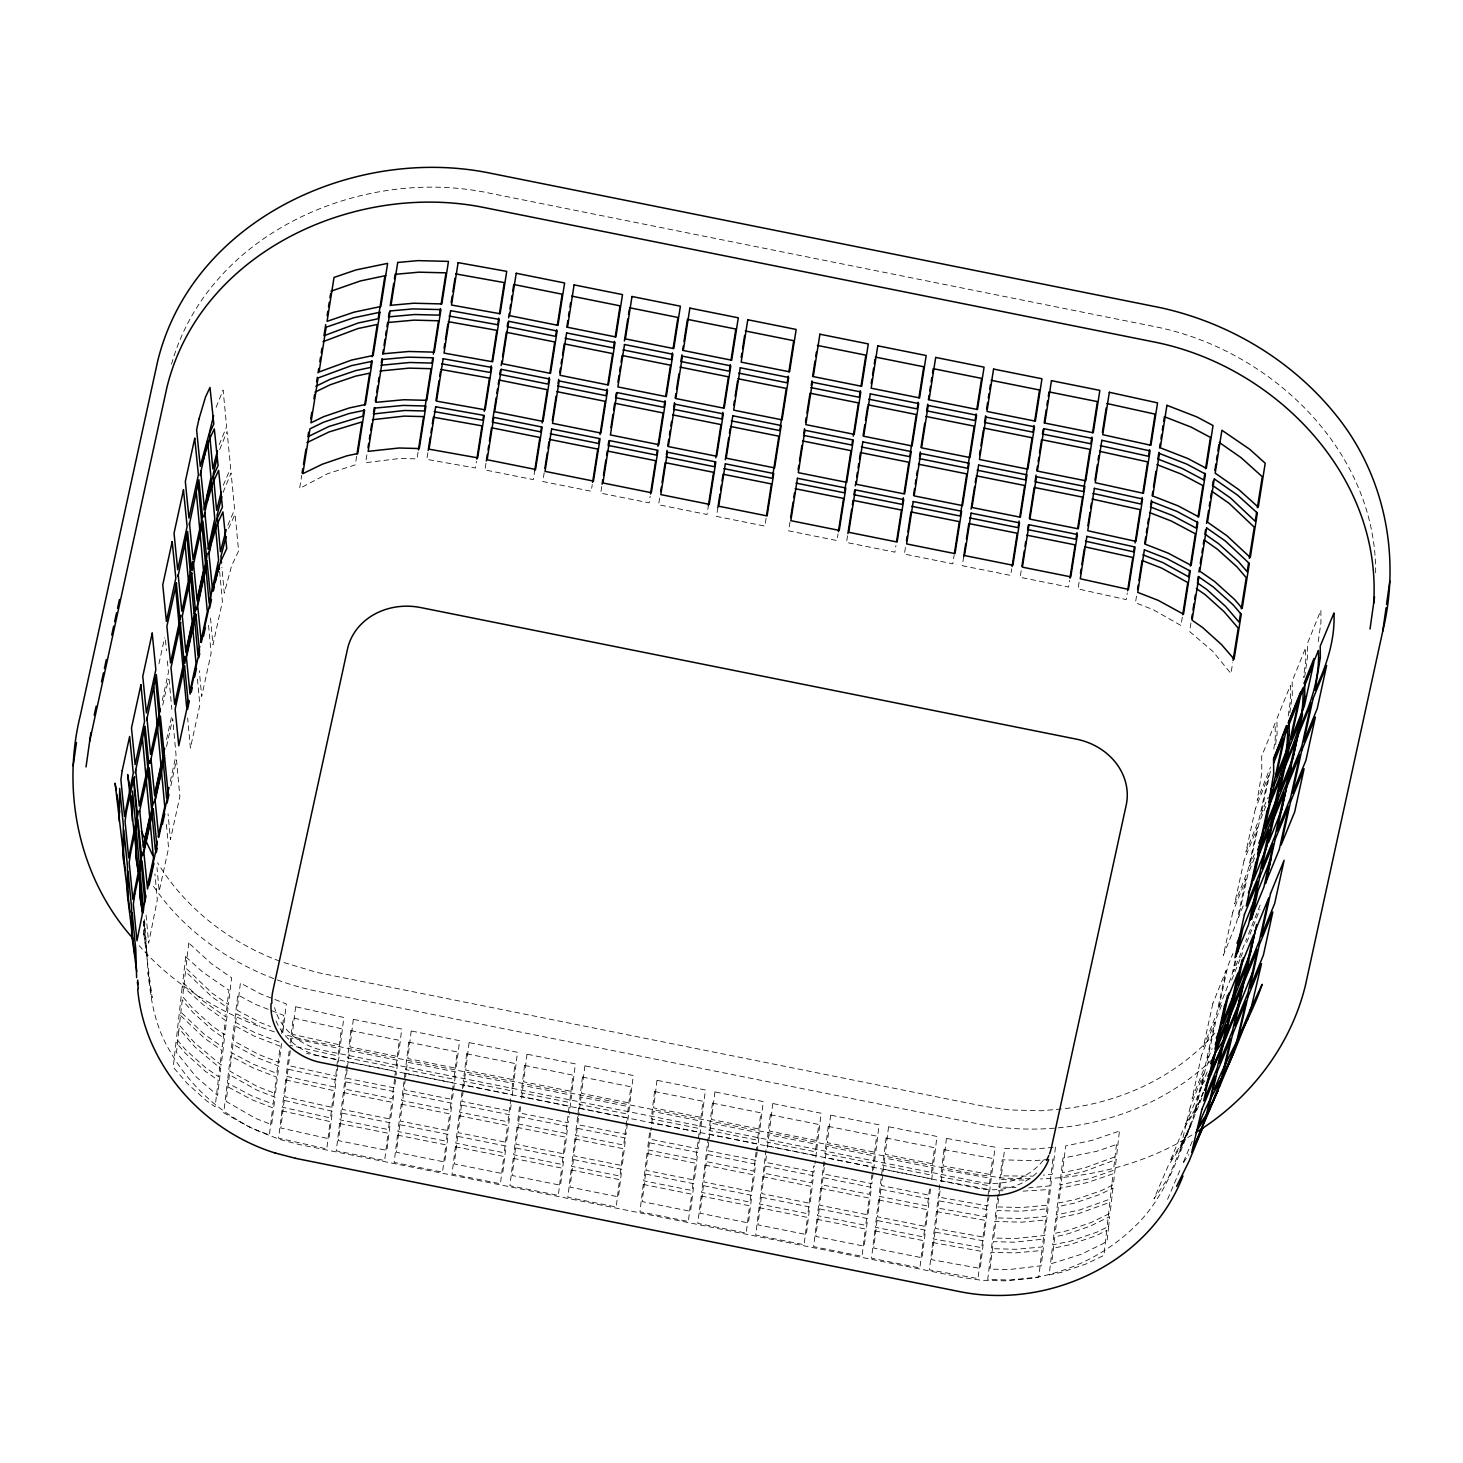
<?xml version="1.0" encoding="UTF-8"?>
<svg xmlns="http://www.w3.org/2000/svg" width="1463" height="1463" viewBox="0 0 1463 1463"><rect width="100%" height="100%" fill="white"/><g stroke="black" fill="none" stroke-linecap="round" stroke-linejoin="round"><path stroke-width="0.75" stroke-dasharray="5 3.75" d="M1052.885 1159.025L1049.648 1185.926L1028.8 1187.81M281.646 1033.536L283.84 1015.413L255.604 1004.423L237.792 994.931L234.574 1021.851L254.471 1032.439L280.567 1042.589M281.536 1043.485L279.214 1062.467L258.622 1054.457L233.422 1040.851L236.677 1013.859L259.884 1026.203M282.999 1031.397L286.346 1003.947L261.31 994.2L240.389 983.063L237.097 1010.238L260.048 1022.454L270.49 1026.514M289.18 1051.056L286.108 1076.274L334.296 1086.991L336.6 1068.063M290.131 1043.21L293.185 1017.992L341.373 1028.69L338.063 1056.012L289.875 1045.314M336.856 1065.96L337.606 1059.651L306.517 1053.415M346.585 1065.759L343.787 1088.893L392.194 1098.603L394.736 1077.573M394.992 1075.47L395.504 1071.263L347.097 1061.553M510.77 1098.713L507.972 1121.828L459.565 1112.118L462.875 1084.796L511.282 1094.507M519.493 1106.924L517.445 1123.749L565.852 1133.459L569.162 1106.119L520.773 1096.409M649.517 1133.002L647.469 1149.827L695.858 1159.537L699.186 1132.216L650.779 1122.505M756.06 1152.241L753.756 1171.15L705.349 1161.439L708.677 1134.118L757.066 1143.828L756.316 1150.137M766.045 1149.936L763.247 1173.07L811.636 1182.781L813.684 1165.956M823.943 1161.549L821.127 1184.683L869.534 1194.393L872.844 1167.053L824.455 1157.343M929.462 1189.181L927.432 1206.006L879.025 1196.295L882.335 1168.955L930.742 1178.666M939.721 1184.774L936.905 1207.908L985.513 1216.704L987.799 1197.795M988.055 1195.692L988.823 1189.401L940.234 1180.586M998.589 1198.49L997.547 1206.92L1021.54 1207.542L1048.477 1205.11L1051.751 1177.934M998.845 1196.368L1000.893 1179.489L1027.117 1180.166M1055.463 1147.157L1052.19 1174.314L1043.338 1175.118M290.277 1050.69L288.467 1065.521L336.636 1076.274L340.001 1048.697L291.832 1037.962L291.32 1042.205M347.17 1069.691L346.128 1078.176L394.516 1087.887L395.815 1077.28M347.426 1067.569L349.492 1050.599L397.899 1060.309L396.089 1075.159M405.306 1079.182L404.007 1089.789L452.414 1099.499L455.779 1071.922L407.391 1062.211L405.562 1077.061M511.081 1104.748L510.294 1111.112L461.906 1101.401L465.271 1073.824L513.678 1083.534L512.123 1096.262M520.572 1106.668L519.786 1113.032L568.193 1122.743L568.979 1116.379M521.614 1098.183L523.169 1085.455L571.558 1095.165L569.235 1114.257M578.452 1118.281L577.684 1124.645L626.091 1134.355L629.456 1106.778L581.049 1097.067L578.726 1116.159M650.578 1132.746L649.81 1139.11L698.198 1148.821L701.582 1121.243L653.175 1111.533L650.852 1130.625M757.139 1151.948L756.097 1160.433L707.69 1150.723L711.073 1123.145L759.462 1132.856L757.395 1149.827M766.356 1155.989L765.588 1162.354L813.977 1172.064L814.763 1165.7M767.398 1147.504L768.953 1134.776L817.36 1144.487L815.019 1163.579M824.254 1167.602L823.468 1173.966L871.875 1183.677L875.24 1156.099L826.851 1146.389L824.51 1165.481M930.541 1188.925L929.755 1195.289L881.366 1185.579L884.731 1158.001L933.138 1167.712L931.584 1180.44M940.032 1190.827L939.246 1197.191L987.854 1205.969L991.219 1178.41L942.629 1169.614L941.075 1182.342M1273.798 749.038L1275.279 738.522L1275.151 723.033L1261.691 756.206L1261.838 772.683L1257.192 800.389L1270.469 767.197M1275.571 744.557L1277.071 733.987L1276.943 718.626L1290.384 685.47L1290.512 699.826L1288.025 717.382M1289.799 712.92L1292.304 695.291L1292.176 681.063L1305.618 647.908L1305.746 661.13L1303.405 677.588M1304.612 677.259L1307.52 656.576L1307.41 643.482L1320.87 610.327L1320.961 622.433L1317.944 643.83M418.052 452.213L417.01 458.888L399.874 458.449L365.659 462.674L367.012 454.079M427.854 452.707L426.812 459.364L475.438 468.014L476.481 461.357M485.972 463.259L484.93 469.916L533.337 479.626L534.708 470.757M544.199 472.659L542.828 481.528L591.217 491.239L592.259 484.582M601.75 486.484L600.708 493.141L649.115 502.851L650.157 496.195M659.63 498.115L658.606 504.753L706.995 514.482L708.385 505.595M717.876 507.496L716.486 516.384L764.893 526.095L766.265 517.225M790.002 521.98L788.612 530.85L837.019 540.56L838.043 533.904M847.534 535.805L846.51 542.462L894.899 552.173L895.941 545.516M905.432 547.436L904.39 554.075L952.797 563.804L954.169 554.916M963.66 556.818L962.288 565.706L1010.677 575.416L1011.719 568.76M1021.211 570.661L1020.168 577.318L1068.575 587.029L1069.618 580.372M1079.091 582.274L1078.066 588.931L1126.254 599.611L1127.278 592.954M1136.513 596.081L1135.471 602.756L1152.99 609.577L1181.025 625.524L1182.36 616.929M356.625 456.273L355.29 464.868L327.73 473.665L299.622 488.423L301.725 475.329M1190.955 622.927L1189.62 631.522L1212.699 651.254L1230.968 673.529L1232.706 662.684M158.937 663.8L164.588 637.886M162.302 700.338L168.428 672.267L167.239 659.374M162.74 705.203L168.41 679.289M166.581 739.565L171.774 715.809M166.563 746.587L172.689 718.516L176.054 755.054L169.927 783.126M170.842 785.832L176.493 759.9L179.858 796.439L170.44 839.634L168.062 813.849M1270.396 771.257L1260.96 814.452L1267.616 797.847M1235.01 960.99L1231.7 976.114L1218.423 1009.305L1227.859 966.11L1232.834 953.657M1235.833 960.898L1233.474 971.688L1246.769 938.496M171.5 364.232C208.349 233.678 359.935 166.837 486.813 192.604L1156.337 326.962C1271.438 350.224 1376.537 451.116 1375.659 573.313M216.085 407.317L223.108 390.054L226.637 426.611L219.249 444.587M219.669 449.543L227.094 431.475L230.624 468.05L223.29 485.314M223.071 492.409L231.099 472.915L234.629 509.471L226.856 527.594M144.49 919.496C148.513 963.788 145.861 1011.189 169.818 1050.891C189.458 1085.857 220.584 1113.617 256.848 1130.497L279.579 1139.403L298.671 1144.395L961.849 1277.473L981.435 1280.253L1005.008 1280.857L1029.33 1278.589C1068.85 1272.444 1106.449 1254.413 1135.014 1226.268C1164.731 1197.923 1177.861 1158.019 1192.601 1120.877L1201.763 1098M1265.751 806.314L1259.113 822.919L1249.676 866.114L1254.669 853.661M1254.486 857.976L1247.829 874.581L1238.411 917.776L1243.385 905.323M1248.524 934.089L1260.978 902.964M1221.55 1005.319L1216.576 1017.773L1207.14 1060.968L1212.114 1048.514M1231.627 980.173L1234.114 973.937M1234.955 971.871L1239.929 959.417M1240.752 957.351L1243.257 951.115M1246.677 942.556L1259.972 909.364M1208.621 1061.15L1205.293 1069.435L1195.088 1112.483L1203.409 1091.745M1207.194 1071.904L1201.178 1086.369L1205.658 1079.584M1167.602 1199.276L1180.769 1168.315M1192.29 1141.195L1182.634 1163.908L1188.742 1154.618M228.484 528.472L235.086 514.336L238.615 550.911L231.593 565.943L224.26 593.118L221.882 567.333M1203.574 1092.44L1195.271 1110.783L1183.768 1128.284L1170.016 1161.384L1182.671 1142.128L1192.601 1120.877M1201.617 1087.338L1185.597 1123.877L1196.953 1106.613M1043.302 1160.214C1028.562 1179.288 1002.374 1186.749 979.222 1182.031L323.597 1050.471C301.36 1046.082 280.512 1030.062 274.569 1007.605M1214.893 1033.152C1176.819 1076.713 1120.621 1102.517 1063.583 1108.753M1211.913 1059.687C1151.728 1117.586 1062.522 1139.512 981.289 1124.535L313.484 990.524C249.313 976.315 188.892 939.283 152.061 884.201M1191.998 1134.995C1146.773 1163.195 1093.574 1176.947 1040.559 1178.94M1061.352 1108.954L1041.272 1110.764L1009.744 1109.96L984.252 1106.357L317.178 972.493L281.865 961.941M1053.269 1147.358L1033.445 1149.15L1004.679 1148.4L1001.332 1175.85L1032.293 1176.124M1048.77 1159.391L1034.414 1160.689L1002.192 1159.812L998.9 1187.042L1015.98 1187.481M1030.427 1178.812L1003.472 1178.117L973.005 1173.801L302.658 1039.297L283.566 1034.304M1003.015 1190.791L998.461 1190.663L995.169 1217.856L1022.454 1218.551L1046.008 1216.43L1049.227 1189.51L1021.229 1191.248M766.557 1145.73L814.964 1155.441M279.78 961.118C229.965 942.757 185.344 908.34 157.602 862.749M274.312 1031.836C223.199 1014.847 175.011 986.428 139.259 945.738M143.685 920.977L143.795 933.668L147.342 956.162L143.74 921.69M143.795 933.668L152.134 997.748L147.781 972.858M146.062 915.198L148.659 943.123L157.309 899.782L154.932 873.996M219.633 571.503L222.413 601.586L212.976 644.781L210.398 616.837M208.551 625.304L211.129 653.248L201.693 696.443L199.315 670.657M197.468 679.125L199.846 704.91L190.409 748.105L187.648 718.022M165.465 640.026L166.453 650.779M169.068 679.271L170.458 694.322M170.659 696.461L171.848 709.354M166.398 824.474L168.574 848.101L159.156 891.296L156.98 867.669M144.124 921.489L144.27 938.277M275.995 1020.936A62.781 55.064 8.1 0 0 322.701 1056.816L978.308 1188.377A62.781 55.064 8.1 0 0 1037.468 1172.156M178.779 1030.958L176.474 1052.464L196.06 1076.786L217.603 1095.44L220.785 1068.703L194.67 1046.703L179.053 1028.526L178.779 1030.958M1108.643 1226.341L1107.07 1240.971L1102.645 1243.861L1081.029 1254.358L1051.623 1263.557L1054.805 1236.82L1065.667 1234.534L1089.807 1226.305L1109.74 1216.631L1108.643 1226.341M176.017 1042.369L173.256 1067.204L187.209 1083.443L206.173 1100.523L215.134 1106.778L218.261 1080.297L205.405 1071.337L185.618 1053.506L176.017 1042.369M179.163 1014.206L176.401 1039.059L185.399 1049.538L205.295 1067.441L218.682 1076.786L221.809 1050.306L204.527 1038.255L179.163 1014.206M182.107 987.836L179.528 1010.896L204.418 1034.378L222.23 1046.795L225.357 1020.333L203.65 1005.172L182.326 985.989L182.107 987.836M1106.705 1230.474L1103.943 1255.327L1086.351 1263.867L1061.809 1272.225L1049.154 1274.895L1052.281 1248.433L1069.654 1244.757L1095.257 1236.052L1106.705 1230.474M1109.85 1202.33L1107.089 1227.183L1096.427 1232.34L1070.715 1241.099L1052.683 1244.903L1055.811 1218.441L1078.56 1213.632L1109.85 1202.33M1111.898 1184.006L1110.234 1199.02L1079.603 1209.992L1056.231 1214.912L1059.358 1188.45L1087.448 1182.525L1113.087 1173.783L1111.898 1184.006M182.272 999.997L179.419 1025.179L194.488 1042.698L221.224 1065.137L224.406 1038.401L212.665 1030.208L193.116 1012.597L182.272 999.997M185.49 971.469L182.656 996.65L192.933 1008.592L212.592 1026.295L224.827 1034.835L228.009 1008.098L212.007 996.925L185.49 971.469M188.727 942.958L185.874 968.122L211.916 993.011L228.447 1004.551L231.629 977.814L211.33 963.642L188.727 942.958M1112.959 1188.121L1110.106 1213.284L1090.977 1222.574L1066.71 1230.84L1055.225 1233.272L1058.426 1206.518L1074.464 1203.135L1099.737 1194.521L1112.959 1188.121M1116.178 1159.592L1113.343 1184.774L1100.908 1190.791L1075.488 1199.459L1058.846 1202.97L1062.028 1176.234L1083.242 1171.753L1116.178 1159.592M1119.305 1132.015L1116.562 1156.245L1084.266 1168.059L1062.449 1172.668L1065.649 1145.931L1092.02 1140.372L1119.414 1131.045L1119.305 1132.015M185.71 956.747L182.729 982.551L203.54 1001.295L225.759 1016.803L228.923 990.213L202.772 972.109L185.71 956.747M1116.47 1144.541L1113.489 1170.363L1088.49 1178.867L1059.779 1184.92L1062.979 1158.111L1096.336 1151.399L1116.47 1144.541M226.856 1086.296L223.729 1112.776L250.612 1127.68L269.393 1135.014L272.685 1107.82L251.746 1099.664L226.856 1086.296M227.606 1079.913L227.588 1083.004L251.892 1095.933L273.106 1104.199L276.397 1077.024L253.026 1067.917L230.496 1055.92L227.606 1079.913M1041.034 1257.887L1038.767 1277.089L1009.763 1280.015L987.726 1279.467L991 1252.273L1015.359 1252.895L1041.912 1250.499L1041.034 1257.887M234.135 1025.417L230.916 1052.336L253.19 1064.186L276.836 1073.403L280.128 1046.21L254.324 1036.17L234.135 1025.417M229.38 1074.702L226.198 1101.438L255.769 1118.464L271.661 1124.645L274.989 1097.213L257.031 1090.209L229.38 1074.702M233.001 1044.399L229.819 1071.135L257.195 1086.46L275.446 1093.556L278.775 1066.125L258.457 1058.206L233.001 1044.399M1045.57 1219.996L1042.351 1246.915L1016.108 1249.292L991.439 1248.652L994.73 1221.477L1021.704 1222.154L1045.57 1219.996M1044.417 1239.015L1041.235 1265.751L1008.903 1269.573L989.994 1269.098L993.322 1241.666L1014.481 1242.197L1044.417 1239.015M1048.038 1208.712L1044.856 1235.449L1015.212 1238.558L993.761 1238.009L997.108 1210.578L1020.808 1211.181L1048.038 1208.712M281.92 1110.856L278.61 1138.177L326.779 1148.93L330.089 1121.591L281.92 1110.856M285.669 1079.895L282.359 1107.217L330.528 1117.951L333.857 1090.63L285.669 1079.895M339.581 1123.493L336.271 1150.832L384.659 1160.543L387.988 1133.203L339.581 1123.493M343.348 1092.532L340.019 1119.853L388.427 1129.582L391.737 1102.242L343.348 1092.532M350.864 1030.592L347.554 1057.914L395.943 1067.624L399.271 1040.303L350.864 1030.592M397.479 1135.123L394.15 1162.445L442.558 1172.156L445.868 1144.834L397.479 1135.123M401.228 1104.144L397.918 1131.484L446.306 1141.195L449.635 1113.855L401.228 1104.144M404.995 1073.184L401.667 1100.505L450.074 1110.216L453.384 1082.894L404.995 1073.184M408.744 1042.205L405.434 1069.544L453.841 1079.255L457.151 1051.915L408.744 1042.205M455.359 1146.736L452.049 1174.058L500.437 1183.768L503.766 1156.447L455.359 1146.736M459.126 1115.757L455.798 1143.097L504.205 1152.807L507.515 1125.468L459.126 1115.757M466.642 1053.817L463.332 1081.157L511.721 1090.868L515.049 1063.528L466.642 1053.817M513.257 1158.349L509.929 1185.688L558.336 1195.399L561.646 1168.059L513.257 1158.349M517.006 1127.37L513.696 1154.709L562.085 1164.42L565.413 1137.098L517.006 1127.37M524.522 1065.43L521.212 1092.77L569.619 1102.48L572.929 1075.14L524.522 1065.43M571.137 1169.961L567.827 1197.301L616.216 1207.012L619.544 1179.672L571.137 1169.961M574.904 1139L571.576 1166.322L619.983 1176.033L623.293 1148.711L574.904 1139M578.653 1108.021L575.343 1135.361L623.75 1145.072L627.06 1117.732L578.653 1108.021M582.42 1077.061L579.11 1104.382L627.499 1114.093L630.827 1086.771L582.42 1077.061M643.263 1184.445L639.953 1211.766L688.341 1221.477L691.67 1194.155L643.263 1184.445M647.03 1153.466L643.702 1180.806L692.109 1190.516L695.419 1163.176L647.03 1153.466M654.546 1091.526L651.218 1118.866L699.625 1128.576L702.935 1101.237L654.546 1091.526M701.161 1196.057L697.833 1223.379L746.24 1233.09L749.55 1205.768L701.161 1196.057M704.91 1165.078L701.6 1192.418L749.989 1202.129L753.317 1174.789L704.91 1165.078M712.426 1103.139L709.116 1130.478L757.523 1140.189L760.833 1112.849L712.426 1103.139M759.041 1207.67L755.731 1235.01L804.12 1244.72L807.448 1217.381L759.041 1207.67M762.808 1176.691L759.48 1204.031L807.887 1213.741L811.197 1186.42L762.808 1176.691M770.324 1114.751L766.996 1142.091L815.403 1151.802L818.713 1124.462L770.324 1114.751M816.939 1219.282L813.611 1246.622L862.018 1256.333L865.328 1228.993L816.939 1219.282M820.688 1188.322L817.378 1215.643L865.767 1225.354L869.095 1198.032L820.688 1188.322M828.204 1126.382L824.894 1153.704L873.301 1163.414L876.611 1136.093L828.204 1126.382M874.819 1230.895L871.509 1258.235L919.898 1267.946L923.226 1240.606L874.819 1230.895M878.586 1199.934L875.258 1227.256L923.665 1236.985L926.975 1209.645L878.586 1199.934M886.103 1137.995L882.792 1165.316L931.181 1175.045L934.51 1147.705L886.103 1137.995M932.717 1242.526L929.389 1269.847L977.997 1278.607L981.307 1251.304L932.717 1242.526M936.466 1211.547L933.156 1238.887L981.764 1247.665L985.074 1220.343L936.466 1211.547M943.982 1149.607L940.672 1176.947L989.262 1185.762L992.572 1158.44L943.982 1149.607M284.206 1100.432L280.823 1127.991L328.992 1138.763L332.375 1111.185L284.206 1100.432M288.01 1069.197L284.645 1096.756L332.814 1107.509L336.179 1079.932L288.01 1069.197M295.636 1006.745L292.271 1034.304L340.458 1045.021L343.823 1017.443L295.636 1006.745M341.848 1113.087L338.483 1140.665L386.89 1150.375L390.255 1122.798L341.848 1113.087M345.67 1081.852L342.305 1109.429L390.712 1119.14L394.077 1091.563L345.67 1081.852M353.315 1019.345L349.95 1046.923L398.338 1056.633L401.722 1029.056L353.315 1019.345M399.746 1124.7L396.382 1152.277L444.77 1162.006L448.153 1134.428L399.746 1124.7M403.569 1093.464L400.204 1121.042L448.592 1130.753L451.957 1103.175L403.569 1093.464M411.213 1030.976L407.83 1058.554L456.237 1068.264L459.601 1040.687L411.213 1030.976M457.645 1136.33L454.262 1163.908L502.669 1173.619L506.033 1146.041L457.645 1136.33M461.448 1105.077L458.084 1132.655L506.491 1142.365L509.856 1114.788L461.448 1105.077M469.093 1042.589L465.728 1070.166L514.116 1079.877L517.5 1052.299L469.093 1042.589M515.525 1147.943L512.16 1175.521L560.548 1185.231L563.932 1157.654L515.525 1147.943M519.347 1116.69L515.982 1144.267L564.371 1153.978L567.735 1126.4L519.347 1116.69M526.991 1054.201L523.608 1081.779L572.015 1091.489L575.38 1063.912L526.991 1054.201M573.423 1159.556L570.04 1187.133L618.447 1196.844L621.812 1169.266L573.423 1159.556M577.227 1128.302L573.862 1155.88L622.269 1165.59L625.634 1138.031L577.227 1128.302M584.871 1065.814L581.506 1093.391L629.895 1103.102L633.278 1075.524L584.871 1065.814M645.53 1174.021L642.166 1201.598L690.573 1211.327L693.937 1183.75L645.53 1174.021M649.353 1142.786L645.988 1170.363L694.395 1180.074L697.76 1152.497L649.353 1142.786M656.997 1080.297L653.632 1107.875L702.021 1117.586L705.404 1090.008L656.997 1080.297M703.429 1185.652L700.064 1213.229L748.453 1222.94L751.836 1195.362L703.429 1185.652M707.251 1154.398L703.868 1181.976L752.275 1191.687L755.639 1164.109L707.251 1154.398M714.895 1091.91L711.512 1119.488L759.919 1129.198L763.284 1101.621L714.895 1091.91M761.309 1197.264L757.944 1224.842L806.351 1234.553L809.716 1206.975L761.309 1197.264M765.131 1166.011L761.766 1193.589L810.173 1203.299L813.538 1175.722L765.131 1166.011M772.775 1103.523L769.41 1131.1L817.799 1140.811L821.182 1113.233L772.775 1103.523M819.207 1208.877L815.842 1236.454L864.231 1246.165L867.614 1218.588L819.207 1208.877M823.029 1177.624L819.664 1205.201L868.053 1214.912L871.418 1187.353L823.029 1177.624M830.673 1115.135L827.29 1142.713L875.697 1152.423L879.062 1124.846L830.673 1115.135M877.087 1220.489L873.722 1248.067L922.129 1257.778L925.494 1230.2L877.087 1220.489M880.909 1189.254L877.544 1216.832L925.951 1226.543L929.316 1198.965L880.909 1189.254M888.553 1126.748L885.188 1154.325L933.577 1164.036L936.96 1136.458L888.553 1126.748M934.985 1232.102L931.62 1259.68L980.228 1268.439L983.593 1240.862L934.985 1232.102M938.807 1200.867L935.442 1228.445L984.032 1237.204L987.415 1209.645L938.807 1200.867M946.451 1138.379L943.068 1165.956L991.676 1174.752L995.041 1147.175L946.451 1138.379M1190.242 1107.052L1180.019 1150.083L1193.333 1116.891L1203.519 1073.86L1190.242 1107.052M1201.525 1055.372L1192.089 1098.585L1205.366 1065.393L1214.802 1022.198L1201.525 1055.372M1212.79 1003.709L1203.372 1046.905L1216.649 1013.713L1226.085 970.518L1212.79 1003.709M1232.779 912.181L1223.342 955.394L1236.637 922.202L1246.074 878.989L1232.779 912.181M1244.062 860.518L1234.626 903.713L1247.921 870.522L1257.357 827.327L1244.062 860.518M1255.345 808.856L1245.909 852.051L1259.204 818.859L1268.622 775.664L1255.345 808.856M1190.827 1125.23L1168.388 1177.66L1153.996 1198.8L1168.187 1165.792L1180.988 1146.315L1190.827 1125.23"/><path stroke-width="1.5" d="M133.389 938.917C79.752 879.172 61.172 793.275 80.246 715.773L157.638 361.306C192.037 219.944 354.284 145.239 489.995 173.128L1160.342 307.651C1230.73 323.012 1295.871 362.659 1339.87 419.991C1385.589 479.462 1400.475 558.573 1382.754 631.175L1305.362 985.641C1290.439 1046.703 1249.128 1099.92 1195.765 1132.545M73.15 765.862L76.478 742.491M86.043 766.923L90.871 732.707M134.596 776.652L133.773 782.394L137.156 818.933L138.272 811.087M142.13 852.252L140.997 860.335L137.613 823.797M143.593 910.388L140.229 873.795L140.283 899.087L142.551 913.406M145.697 895.502L144.819 901.738L141.436 865.2M1370.026 628.999L1374.562 596.922M1382.754 631.175L1386.083 607.803M1386.522 604.457L1389.85 581.085M418.4 450.001L423.593 416.608L404.209 416.114L372.407 419.698M432.627 358.618L431.932 363.062L409.713 362.495L380.929 365.275M433.322 354.156L438.516 320.781L414.047 320.141L387.604 322.537L386.964 326.706M440.436 308.474L439.394 315.148L414.632 314.508L388.5 316.886L389.195 312.405M441.113 304.011L445.977 272.849L418.967 272.173L395.138 274.331L394.425 278.811M428.202 450.494L430.268 437.181M430.963 432.737L431.64 428.293M432.335 423.849L433.377 417.193L482.004 425.861L476.828 459.144M435.974 400.496L439.065 380.526M439.76 376.082L440.454 371.657M444.094 348.285L444.77 343.842M445.465 339.416L447.879 323.872M451.171 302.731L452.195 296.075M452.89 291.631L454.956 278.317M483.558 415.821L482.863 420.247L434.237 411.597M484.253 411.377L489.428 378.112L440.802 369.426M491.33 365.841L490.288 372.498L441.661 363.812M492.025 361.416L496.853 330.345L448.227 321.659M498.755 318.093L497.713 324.749L449.104 316.045M499.45 313.649L504.278 282.597L455.651 273.892M486.319 461.046L487.344 454.39M488.039 449.946L488.733 445.52M489.428 441.076L491.495 427.763L539.884 437.474L534.708 470.757M496.158 397.753L492.354 422.167L540.761 431.878L541.456 427.434M496.835 393.328L497.53 388.884M498.225 384.44L498.92 380.014L547.308 389.725L542.133 422.99M500.474 369.974L499.779 374.4L548.186 384.111L549.21 377.454M501.169 365.531L501.846 361.087M502.541 356.661L506.344 332.266L554.733 341.976L549.905 373.028M507.899 322.207L507.204 326.651L555.611 336.362L556.635 329.705M508.594 317.782L509.27 313.338M509.965 308.912L510.66 304.469M511.355 300.025L512.032 295.599M512.727 291.155L513.769 284.499L562.158 294.209L557.33 325.261M544.894 468.215L547.308 452.689M548.003 448.263L549.027 441.607M552.319 420.466L556.105 396.071M558.025 383.8L558.701 379.374M559.744 372.718L560.439 368.274M561.115 363.83L561.81 359.404M562.505 354.96L564.224 343.878L612.631 353.589L607.803 384.641M566.821 327.182L567.863 320.525M568.54 316.081L569.235 311.656M569.93 307.212L570.607 302.768M592.606 482.369L597.782 449.086L549.375 439.375M599.336 439.046L598.641 443.49L550.253 433.779M600.031 434.621L605.207 401.337L556.8 391.627M607.108 389.085L606.066 395.723L557.677 386.013M614.533 341.318L613.491 347.975L565.102 338.264M615.228 336.892L620.056 305.84L571.649 296.111M602.098 484.271L602.793 479.827M603.469 475.402L605.883 459.876M606.578 455.432L607.273 451.006L655.662 460.717L650.486 493.982M608.827 440.948L608.133 445.392L656.54 455.103L657.234 450.659M610.894 427.653L612.96 414.34M613.655 409.896L614.698 403.239L663.086 412.95L657.911 446.233M616.252 393.2L615.557 397.643L663.964 407.354L664.988 400.697M617.971 382.117L619.014 375.461M619.709 371.017L620.385 366.573M621.08 362.147L622.122 355.491L670.511 365.201L665.683 396.254M624.372 341.007L627.81 318.824M628.505 314.399L629.2 309.955M672.413 352.93L671.389 359.587L622.982 349.876M673.108 348.505L677.936 317.453L629.547 307.742M660.673 491.458L661.367 487.014M662.044 482.571L665.153 462.619L713.56 472.33L708.385 505.595M666.378 454.792L667.055 450.348M667.75 445.922L668.792 439.266M669.469 434.822L670.164 430.396M670.859 425.952L671.554 421.509M673.803 407.043L674.48 402.599M675.174 398.155L675.869 393.73M676.564 389.286L678.978 373.76M681.904 354.851L680.88 361.507L729.269 371.218L730.311 364.561M682.599 350.407L683.294 345.963M683.971 341.537L687.427 319.355L735.834 329.065L731.006 360.117M715.114 462.29L714.419 466.715L666.031 457.005M715.809 457.846L720.985 424.581L672.578 414.852M722.887 412.31L721.844 418.967L673.455 409.256M723.582 407.866L728.409 376.814L680.002 367.103M717.876 507.496L719.942 494.201M720.637 489.758L721.314 485.314M722.009 480.888L723.051 474.231L771.44 483.942L766.612 514.994M725.301 459.748L728.739 437.565M729.434 433.139L730.128 428.696M733.749 405.342L734.444 400.899M735.139 396.473L737.553 380.947M741.174 357.594L741.869 353.15M742.564 348.706L744.63 335.411M788.191 376.174L787.167 382.831L738.76 373.12M788.886 371.73L793.714 340.678L745.325 330.967M790.678 517.536L793.092 502.01M793.787 497.585L794.482 493.141M798.103 469.788L798.798 465.344M799.493 460.918L801.907 445.392M803.809 433.121L804.504 428.696M805.528 422.039L806.223 417.595M806.918 413.151L810.027 393.2L858.415 402.91L853.24 436.175M811.234 385.372L811.928 380.929M812.605 376.503L815.019 360.977M815.714 356.533L816.409 352.089M838.39 531.691L843.566 498.408L795.177 488.697M852.563 440.619L851.868 445.045L803.461 435.334M860.317 390.639L859.293 397.296L810.886 387.585M861.012 386.214L865.84 355.162L817.433 345.433M847.882 533.593L851.685 509.197M852.362 504.753L853.057 500.328L901.464 510.038L896.636 541.091M854.63 490.27L853.935 494.713L902.324 504.424L903.366 497.767M855.306 485.844L856.001 481.4M856.696 476.975L857.373 472.531M858.068 468.087L858.763 463.661M859.458 459.217L860.482 452.561L908.889 462.271L904.061 493.342M863.079 435.864L864.798 424.782M865.493 420.338L867.559 407.025M871.198 383.672L871.875 379.246M872.57 374.802L873.612 368.146M874.289 363.72L874.984 359.276M918.215 402.252L917.173 408.909L868.784 399.198M918.91 397.826L923.738 366.774L875.331 357.063M906.475 540.78L907.151 536.336M907.846 531.892L910.955 511.94L959.344 521.651L954.516 552.703M913.552 495.244L914.576 488.587M915.271 484.143L915.966 479.718M916.643 475.274L917.338 470.83M919.587 456.365L920.282 451.921M920.977 447.477L924.762 423.081M927.707 404.172L926.664 410.829L975.071 420.539L976.095 413.883M928.402 399.728L929.078 395.284M929.773 390.859L930.468 386.415M931.145 381.989L931.84 377.545M932.534 373.102L933.229 368.676L981.618 378.387L976.79 409.439M963.66 556.818L965.726 543.523M966.421 539.079L968.835 523.553L1017.242 533.264L1012.067 566.547M971.085 509.069L974.541 486.886M975.236 482.461L975.912 478.017M979.552 454.664L980.228 450.22M980.923 445.794L983.337 430.268M985.587 415.785L984.562 422.441L1032.951 432.152L1033.994 425.495M986.629 409.128L987.653 402.471M988.348 398.027L989.043 393.602M989.738 389.158L990.414 384.732M1019.144 521.011L1018.102 527.649L969.713 517.939M1019.839 516.567L1024.667 485.515L976.26 475.804M1034.688 421.051L1039.516 389.999L991.109 380.289M1021.905 566.218L1024.319 550.691M1024.996 546.266L1025.691 541.822M1028.288 525.126L1027.593 529.569L1076 539.28L1077.024 532.623M1029.33 518.469L1034.158 487.417L1082.547 497.127L1077.719 528.18M1036.06 475.146L1035.018 481.802L1083.425 491.513L1089.972 449.379L1041.583 439.668L1039.498 452.963M1036.755 470.72L1037.432 466.276M1038.127 461.851L1038.821 457.407M1043.137 429.61L1042.442 434.054L1090.849 443.764L1091.873 437.108M1044.18 422.953L1046.246 409.658M1046.923 405.214L1047.618 400.771M1048.313 396.345L1049.008 391.901L1097.396 401.612L1092.568 432.664M1069.947 578.159L1075.122 544.876L1026.733 535.165M1080.48 573.405L1081.175 568.961M1081.852 564.535L1084.266 549.009M1087.905 525.656L1089.972 512.343M1090.667 507.899L1091.343 503.473M1094.982 480.12L1097.396 464.594M1098.091 460.15L1098.768 455.706M1102.407 432.353L1106.193 407.958M1127.626 590.741L1132.801 557.458L1084.613 546.778M1134.374 547.4L1133.679 551.844L1085.491 541.182M1135.069 542.956L1140.244 509.673L1092.038 499.029M1142.146 497.42L1141.103 504.077L1092.916 493.415M1142.841 492.976L1147.669 461.906L1099.463 451.281M1149.571 449.635L1148.528 456.291L1100.341 445.666M1150.265 445.209L1155.093 414.139L1106.888 403.514M1137.556 589.406L1138.251 584.944M1138.946 580.5L1142.054 560.475L1161.659 568.101L1187.755 582.548L1182.707 614.771M1144.669 543.706L1145.712 537.031M1146.389 532.587L1147.083 528.125M1147.778 523.681L1148.473 519.219M1150.741 504.698L1151.436 500.255M1152.131 495.792L1152.807 491.349M1153.502 486.886L1155.935 471.305M1158.897 452.323L1157.855 459.016L1182.433 468.581L1203.793 479.955L1204.854 473.226M1159.574 447.879L1160.269 443.435M1160.964 438.973L1161.659 434.529M1162.354 430.067L1163.048 425.623M1163.743 421.161L1164.438 416.717L1191.101 427.105L1210.431 437.4L1205.549 468.745M356.972 454.115L362.019 421.893L328.882 432.006L306.956 442.631M363.921 409.713L362.915 416.169L329.029 426.446L307.907 436.706L308.62 432.262M364.598 405.416L369.645 373.175L355.472 376.174L330.181 384.787L314.984 392.157M371.547 361.014L370.541 367.469L355.765 370.578L330.345 379.246L315.917 386.232M372.224 356.716L377.271 324.475L357.923 328.553L322.994 341.684M368.018 447.641L368.694 443.344M369.371 439.028L370.048 434.73M370.724 430.433L371.73 423.996M373.632 411.834L374.309 407.519M375.314 401.081L375.991 396.784M376.668 392.486L377.673 386.031M378.35 381.733L379.027 377.436M381.276 363.062L381.971 358.636M382.666 354.211L383.361 349.785M384.019 345.487L385.007 339.233M385.647 335.045L386.305 330.876M390.237 305.676L393.73 283.273M1189.657 570.369L1188.651 576.824L1162.811 562.578L1142.932 554.843M1190.333 566.071L1195.381 533.83L1171.479 521.102L1149.516 512.544M1197.319 521.45L1196.277 528.161L1172.631 515.579L1150.393 506.93M1198.014 516.969L1202.915 485.606L1181.281 474.103L1156.977 464.631M1191.632 618.63L1192.308 614.332M1192.985 610.034L1193.991 603.579M1194.668 599.281L1195.344 594.984M1197.575 580.665L1198.252 576.367M1198.929 572.07L1199.605 567.772M1200.282 563.474L1201.288 557.037M1201.964 552.74L1202.641 548.424M1203.318 544.126L1203.976 539.829L1217.253 549.1L1236.82 566.711L1246.238 577.666L1241.282 608.846M1205.549 529.825L1204.872 534.123L1218.661 543.742L1238.32 561.445L1247.189 571.74L1248.597 562.834M1206.554 523.37L1208.584 510.477M1209.261 506.18L1209.938 501.882M1210.596 497.585L1211.273 493.287M1213.174 481.108L1212.516 485.405L1230.566 498.023L1255.199 521.267L1256.644 512.233M1214.875 470.373L1215.881 463.917M1216.558 459.62L1217.216 455.322M1217.893 451.025L1218.917 444.569M310.741 418.893L311.802 412.2M313.923 398.85L314.636 394.388M316.63 381.77L317.343 377.326M318.056 372.864L318.751 368.42M319.812 361.727L320.525 357.283M321.238 352.821L321.933 348.359M325.719 324.621L323.945 335.759L358.216 322.976L378.167 318.751L384.915 275.776L360.392 280.951L331.022 291.21M327.127 315.715L327.84 311.253M328.535 306.791L329.248 302.347M329.961 297.885L330.675 293.423M1240.587 613.308L1239.161 622.214L1225.519 606.34L1206.737 589.443L1197.246 582.823M1249.311 558.372L1254.266 527.192L1229.176 503.382L1211.62 491.129M1257.357 507.716L1262.276 476.737L1241.081 457.663L1219.246 442.429M302.073 473.134L302.768 468.782M303.481 464.411L305.932 449.141M1233.053 660.508L1238.228 628.139L1224.019 611.625L1205.347 594.819L1196.35 588.547M94.217 715.151L96.174 706.245M101.514 681.776L103.452 672.87M104.422 668.426L106.36 659.52M111.718 635.052L113.657 626.146M114.626 621.702L116.565 612.796M117.534 608.352L119.491 599.446M89.664 741.302L166.892 387.567C199.736 252.386 354.887 180.937 484.674 207.655L1154.179 341.995C1274.675 365.768 1382.188 475.676 1373.647 603.378M135.126 772.811L145.056 726.27L148.696 762.863M146.721 719.796L156.34 674.608L159.979 711.201M176.566 583.079L166.892 626.274L170.531 662.867L180.863 615.301M177.974 576.605L187.593 531.416L191.232 568.01M189.257 524.943L198.877 479.754L202.516 516.329L193.098 559.524L189.44 522.949M200.065 475.42L207.618 440.875L210.983 477.395L203.906 509.801M149.135 760.65L139.259 806.058L135.62 769.465M160.418 708.97L150.543 754.396L146.903 717.803M192.622 561.463L181.814 611.205L178.175 574.612M139.497 811.709L149.171 767.728L152.829 804.321L143.392 847.516L139.753 810.923M150.049 763.339L160.381 715.992L164.094 752.659L154.676 795.854L151.036 759.26M180.845 622.324L171.006 667.731L174.646 704.325L184.082 661.13L180.443 624.536M192.128 570.643L202.936 521.139L206.649 557.787L197.212 600.982L193.573 564.407M203.869 516.823L211.422 482.26L214.787 518.798L208.185 549.027M143.392 845.797L149.683 816.994L146.318 780.456M152.938 802.035L151.53 808.527L148.165 771.989M154.822 793.403L160.967 765.314L157.602 728.793M164.697 748.215L162.814 756.846L159.449 720.326M184.685 656.686L182.802 665.318L179.437 628.797M186.094 650.212L192.22 622.122L188.855 585.602M195.493 607.182L194.067 613.655L190.702 577.135M197.377 598.55L203.503 570.46L200.138 533.922M207.234 553.361L205.35 561.993L201.985 525.455M142.88 855.069L150.122 821.84L153.487 858.379L147.726 884.768M152.92 809.057L151.969 813.373L155.334 849.912L157.218 841.28M154.328 802.584L161.405 770.178L164.77 806.716L158.169 836.946M164.679 755.237L163.253 761.711L166.617 798.249L168.977 787.441M184.649 663.708L192.677 626.987L196.042 663.525L189.897 691.597M195.457 614.204L194.524 618.52L197.889 655.058L199.773 646.408M196.408 609.888L203.96 575.325L207.325 611.863L200.724 642.092M207.216 560.384L205.808 566.858L209.172 603.378L218.59 560.183L215.226 523.663L208.624 553.892M188.014 700.247L186.606 706.72L183.241 670.182M149.135 885.206L153.944 863.243M156.267 852.618L157.199 848.284M162.393 824.529L164.752 813.739M167.075 803.114L168.958 794.464M187.52 709.427L189.404 700.777M191.287 692.145L192.238 687.829M194.597 677.022L196.481 668.39M198.803 657.747L199.754 653.431M203.522 636.149L205.405 627.517M209.611 608.242L211.495 599.611M213.379 590.961L214.33 586.645M215.28 582.329L219.048 565.047L219.432 569.345M1227.494 995.389L1220.435 1027.776L1216.283 1038.145M1235.961 956.674L1241.136 932.919L1236.985 943.288M1286.398 725.593L1273.907 758.62M1228.792 993.121L1222.19 1023.369L1235.485 990.177L1242.087 959.929M1237.716 952.248L1242.91 928.493L1256.187 895.301L1251.011 919.057M1243.385 957.68L1237.241 985.751L1250.536 952.559L1256.662 924.488M1251.834 918.965L1257.961 890.894L1271.256 857.702L1265.586 883.615M213.616 415.62L209.465 432.408L212.83 468.928L217.457 450.604M203.046 460.644L209.3 439.613L214.311 428.915L218.115 465.527L212.684 477.176L206.63 497.475M217.292 457.535L213.269 473.793L216.634 510.331L221.37 491.733M207.124 502.376L213.123 482.187L218.627 470.409L222.431 507.039L216.506 519.731L208.496 549.32L204.857 512.727M221.809 496.67L217.091 515.195L220.438 551.716L226.235 529.643M226.052 536.647L220.895 556.58L221.48 563.036M1214.93 1053.287L1223.854 1039.718L1236.07 1012.433L1222.117 1047.801L1207.889 1076.183M1247.592 1019.583L1248.945 1015.011L1234.297 1051.751L1222.794 1076.384L1214.473 1089.039C1228.536 1053.25 1249.823 1021.009 1262.167 984.325L1249.768 1010.896M1288.135 723.088L1300.589 691.981M1304.008 683.422L1313.975 658.515M1273.724 762.955L1283.691 738.065L1274.255 781.26L1270.926 789.545M1269.079 798.03L1272.408 789.727L1262.971 832.922L1258.82 843.291M1257.796 849.692L1261.124 841.39L1251.688 884.585L1248.378 892.887M1215.259 1044.545L1218.569 1036.243L1211.327 1069.471L1205.896 1085.509M1235.138 1015.56L1252.529 972.511M1210.633 1063.619L1214.071 1055.353M1048.697 1159.702C1038.108 1187.279 1005.227 1200.263 977.485 1194.265L321.86 1062.705C294.228 1057.731 269.119 1032.933 271.076 1003.655M1210.468 1073.33L1220.983 1050.032L1204.524 1090.41M1193.643 1147.175L1218.167 1090.1L1206.5 1115.94L1196.679 1130.881M1192.875 1149.296L1202.787 1127.644L1189.108 1161.073L1176.599 1186.328M1182.982 1175.868C1149.753 1262.642 1048.605 1309.806 959.527 1291.591L295.398 1158.312M380.033 370.999L409.128 368.127L431.055 368.694L424.471 410.975L404.794 410.481L373.303 413.974M737.901 378.716L786.289 388.427L779.742 430.579L731.335 420.869M867.906 404.812L916.313 414.523L909.748 456.675L861.36 446.965M925.805 416.425L974.193 426.135L967.646 468.288L919.239 458.577M983.685 428.037L1032.092 437.748L1025.526 479.901L977.138 470.19M730.476 426.483L778.865 436.193L772.318 478.328L723.911 468.617M802.602 440.948L850.991 450.659L844.444 492.812L796.037 483.101M918.38 464.173L966.769 473.902L960.222 516.037L911.815 506.326M137.687 989.153C144.38 1065.375 203.083 1130.552 275.044 1152.99L275.721 1153.155M275.044 1152.99L295.727 1158.385M141.344 831.24L152.682 855.233M129.329 785.174L127.647 774.53L138.436 871.015M131.012 795.799L131.999 802.181M138.308 870.924L135.858 855.288L135.949 827.528L132.566 790.989L132.347 820.706M138.217 871.985L136.315 859.897L136.406 832.392L139.771 868.931L139.826 894.478L142.643 912.418M116.144 789.892L115.102 783.217L125.379 870.503M116.857 794.354L119.655 812.184M136.626 977.631L135.785 949.396L132.127 912.802L132.145 938.661M137.321 982.02L138.363 988.622M130.042 912.071L123.038 855.709L123.331 825.004L119.673 788.411L119.253 821.127M134.724 953.638L127.336 894.881L127.482 866.462L123.825 829.868L123.55 860.299M136.736 971.469L131.652 934.071L131.633 907.92L127.976 871.326L127.848 899.489M137.705 980.1L138.18 984.416M139.168 878.038L142.771 912.51M200.724 471.269L204.363 507.862M176.31 583.079L179.967 619.672M198.182 484.07L201.547 520.609M196.335 492.537L199.7 529.076M186.898 535.732L190.263 572.271M185.051 544.199L188.416 580.738M175.615 587.394L178.98 623.933M155.627 678.923L158.992 715.462M153.78 687.391L157.144 723.929M144.362 730.586L147.726 767.124M142.514 739.071L145.861 775.591M271.862 1003.197A62.781 55.064 8.1 0 1 272.923 990.652L347.499 649.06A62.781 55.064 8.1 0 1 420.777 607.584L1076.402 739.144A62.781 55.064 8.1 0 1 1126.163 805.308L1051.586 1146.901A62.781 55.064 8.1 0 1 1049.52 1153.813M1048.843 1155.496A62.781 55.064 8.1 0 1 1046.447 1160.415M122.197 770.617L120.899 779.816L124.556 816.409L133.279 773.067L129.64 736.474L122.197 770.617M126.385 811.782L125.05 821.273L128.707 857.867L137.412 814.525L133.773 777.932L126.385 811.782M130.573 852.966L129.183 862.731L132.859 899.324L141.545 855.983L137.906 819.39L130.573 852.966M134.761 894.149L133.334 904.189L136.992 940.782L145.66 897.441L142.021 860.847L134.761 894.149M1273.688 773.671L1268.823 802.712C1280.436 778.663 1289.214 752.567 1287.294 725.483L1273.56 758.584L1273.688 773.671M1289.232 734.993L1284.203 765.167C1295.761 741.119 1304.557 715.041 1302.856 687.976L1289.122 721.076L1289.232 734.993M1304.795 696.333L1299.565 727.623C1311.104 703.575 1319.882 677.515 1318.419 650.468L1304.685 683.568L1304.795 696.333M1320.339 657.655L1314.944 690.079C1326.466 666.012 1335.189 639.989 1333.982 612.96L1320.248 646.061L1320.339 657.655M435.645 406.769L429.043 449.178L477.67 457.846L484.271 415.455L435.645 406.769M443.143 358.728L436.523 401.136L485.149 409.823L491.751 367.432L443.143 358.728M450.622 310.668L444.021 353.077L492.629 361.782L499.23 319.391L450.622 310.668M458.12 262.627L451.5 305.036L500.127 313.759L506.728 271.368L458.12 262.627M493.763 417.357L487.161 459.748L535.549 469.458L542.151 427.068L493.763 417.357M501.242 369.334L494.64 411.725L543.047 421.435L549.649 379.045L501.242 369.334M508.722 321.293L502.12 363.684L550.527 373.394L557.129 331.004L508.722 321.293M516.22 273.27L509.599 315.661L558.006 325.371L564.608 282.981L516.22 273.27M551.642 428.97L545.041 471.36L593.448 481.071L600.049 438.681L551.642 428.97M559.14 380.947L552.52 423.337L600.927 433.048L607.529 390.658L559.14 380.947M566.62 332.906L560.018 375.296L608.407 385.007L615.027 342.635L566.62 332.906M574.099 284.883L567.498 327.273L615.905 336.984L622.506 294.593L574.099 284.883M609.541 440.582L602.939 482.973L651.328 492.702L657.948 450.311L609.541 440.582M617.02 392.559L610.418 434.95L658.825 444.661L665.427 402.27L617.02 392.559M624.5 344.537L617.898 386.927L666.305 396.638L672.907 354.247L624.5 344.537M631.998 296.495L625.396 338.886L673.785 348.596L680.386 306.206L631.998 296.495M667.421 452.213L660.819 494.604L709.226 504.314L715.828 461.924L667.421 452.213M674.918 404.172L668.317 446.562L716.705 456.273L723.307 413.883L674.918 404.172M682.398 356.149L675.796 398.539L724.185 408.25L730.805 365.86L682.398 356.149M689.878 308.108L683.276 350.498L731.683 360.209L738.285 317.818L689.878 308.108M725.319 463.826L718.717 506.216L767.106 515.927L773.726 473.537L725.319 463.826M732.798 415.785L726.197 458.175L774.604 467.904L781.205 425.514L732.798 415.785M740.278 367.762L733.676 410.152L782.083 419.863L788.685 377.472L740.278 367.762M747.776 319.739L741.174 362.129L789.563 371.84L796.165 329.449L747.776 319.739M797.445 478.291L790.843 520.682L839.232 530.392L845.833 488.002L797.445 478.291M804.924 430.268L798.323 472.659L846.73 482.369L853.331 439.979L804.924 430.268M812.404 382.227L805.802 424.617L854.209 434.346L860.811 391.956L812.404 382.227M819.902 334.204L813.282 376.594L861.689 386.305L868.291 343.915L819.902 334.204M855.325 489.904L848.723 532.294L897.13 542.023L903.732 499.633L855.325 489.904M862.823 441.881L856.202 484.271L904.609 493.982L911.211 451.592L862.823 441.881M870.302 393.858L863.7 436.248L912.089 445.959L918.691 403.569L870.302 393.858M877.782 345.817L871.18 388.207L919.587 397.918L926.189 355.527L877.782 345.817M913.223 501.535L906.621 543.925L955.01 553.636L961.612 511.245L913.223 501.535M920.702 453.493L914.101 495.884L962.508 505.595L969.109 463.204L920.702 453.493M928.182 405.47L921.58 447.861L969.987 457.572L976.589 415.181L928.182 405.47M935.68 357.429L929.06 399.82L977.467 409.53L984.069 367.158L935.68 357.429M971.103 513.147L964.501 555.538L1012.908 565.248L1019.51 522.858L971.103 513.147M978.601 465.106L971.981 507.496L1020.388 517.225L1026.989 474.835L978.601 465.106M986.08 417.083L979.479 459.473L1027.867 469.184L1034.469 426.794L986.08 417.083M993.56 369.06L986.958 411.45L1035.365 421.161L1041.967 378.771L993.56 369.06M1029.001 524.76L1022.399 567.15L1070.788 576.861L1077.39 534.47L1029.001 524.76M1036.481 476.737L1029.879 519.127L1078.286 528.838L1084.888 486.448L1036.481 476.737M1043.96 428.696L1037.358 471.086L1085.765 480.797L1092.367 438.406L1043.96 428.696M1051.458 380.673L1044.838 423.063L1093.245 432.774L1099.847 390.383L1051.458 380.673M1086.881 536.372L1080.279 578.763L1128.467 589.424L1135.087 547.016L1086.881 536.372M1094.379 488.349L1087.759 530.74L1135.965 541.383L1142.566 498.974L1094.379 488.349M1101.858 440.308L1095.257 482.699L1143.444 493.324L1150.064 450.915L1101.858 440.308M1109.338 392.285L1102.736 434.676L1150.942 445.282L1157.544 402.874L1109.338 392.285M1166.925 405.324L1160.305 447.806L1188.011 458.596L1206.335 468.343L1213.028 425.532L1196.807 416.9L1166.925 405.324M364.543 410.28L357.758 453.53L346.95 455.816L322.409 464.173L302.841 473.665L309.991 428.805L323.433 422.277L349.017 413.554L364.543 410.28M372.242 361.27L365.457 404.519L349.291 407.939L323.579 416.699L310.942 422.825L318.093 377.948L351.376 365.677L372.242 361.27M379.941 312.259L373.156 355.509L351.65 360.044L319.044 371.986L326.176 327.182L353.735 317.782L379.941 312.259M385.738 275.446L380.855 306.498L354.009 312.168L327.09 321.33L334.039 277.421L356.076 269.905L387.622 263.377L385.738 275.446M374.93 408.086L368.146 451.354L398.997 448.007L419.278 448.538L425.916 406.001L403.331 405.416L374.93 408.086M382.538 359.477L375.845 402.343L403.898 399.746L426.794 400.332L433.432 357.795L408.214 357.155L382.538 359.477M390.127 310.961L383.434 353.772L408.799 351.486L434.31 352.144L440.948 309.607L413.115 308.894L390.127 310.961M397.717 262.462L391.023 305.273L413.682 303.225L441.844 303.938L448.464 261.402L418.016 260.615L397.717 262.462M1144.377 549.85L1137.739 592.387L1158.166 600.342L1183.494 614.186L1190.26 571.064L1166.944 558.647L1144.377 549.85M1151.893 501.663L1145.255 544.199L1168.114 553.105L1191.156 565.358L1197.85 522.547L1176.892 511.392L1151.893 501.663M1159.409 453.457L1152.771 495.994L1178.062 505.851L1198.746 516.86L1205.439 474.049L1186.84 464.155L1159.409 453.457M1198.892 576.934L1192.089 620.184L1202.586 627.517L1221.55 644.598L1234.095 659.173L1241.246 614.295L1233.071 604.804L1213.284 586.974L1198.892 576.934M1206.591 527.924L1199.788 571.173L1214.711 581.579L1234.607 599.501L1242.197 608.334L1249.347 563.456L1225.409 541.054L1206.591 527.924M1214.29 478.913L1207.487 522.163L1226.817 535.659L1250.298 557.494L1257.357 512.983L1237.533 495.134L1214.29 478.913M1216.558 464.393L1215.186 473.152L1238.942 489.739L1258.29 507.149L1265.221 463.222L1249.64 449.214L1221.898 430.25L1216.558 464.393M140.923 684.812L131.487 728.007L135.145 764.6L144.563 721.405L140.923 684.812M152.207 633.15L142.771 676.345L146.41 712.938L155.846 669.743L152.207 633.15M172.195 541.621L162.759 584.816L166.398 621.409L175.834 578.214L172.195 541.621M183.478 489.959L174.042 533.154L177.681 569.747L187.118 526.552L183.478 489.959M194.744 438.297L185.326 481.492L188.965 518.067L198.401 474.872L194.744 438.297M198.986 418.912L196.609 429.829L200.248 466.404L208.862 434.621L213.799 424.032L209.995 387.421L205.497 397.058L198.986 418.912M191.726 572.874L182.29 616.069L185.929 652.663L195.365 609.468L191.726 572.874M153.304 809.185L143.868 852.38L147.525 888.974L156.943 845.779L153.304 809.185M164.588 757.523L155.151 800.718L158.79 837.311L168.227 794.098L164.588 757.523M184.576 665.994L175.139 709.189L178.779 745.783L188.215 702.587L184.576 665.994M195.859 614.332L186.423 657.527L190.062 694.12L199.498 650.907L195.859 614.332M207.124 562.67L197.706 605.865L201.345 642.44L210.782 599.245L207.124 562.67M211.184 544.108L208.99 554.184L212.629 590.778L220.328 562.304L226.747 548.534L222.943 511.904L216.945 524.742L211.184 544.108M1201.873 1109.375L1191.687 1152.423L1205.256 1119.286L1215.442 1076.238L1201.873 1109.375M1213.156 1057.712L1203.72 1100.908L1217.289 1067.771L1226.726 1024.575L1213.156 1057.712M1224.44 1006.05L1215.003 1049.245L1228.573 1016.108L1237.991 972.913L1224.44 1006.05M1244.41 914.521L1234.991 957.716L1248.542 924.579L1257.979 881.384L1244.41 914.521M1255.693 862.859L1246.257 906.054L1259.826 872.917L1269.262 829.722L1255.693 862.859M1266.976 811.197L1257.54 854.392L1271.109 821.255L1280.546 778.06L1266.976 811.197M1220.343 1031.836L1210.175 1074.884L1223.47 1041.693L1233.638 998.644L1220.343 1031.836M1262.898 836.982L1253.462 880.177L1266.739 846.986L1276.175 803.79L1262.898 836.982M1274.163 785.302L1264.745 828.497L1278.022 795.305L1287.458 752.11L1274.163 785.302M1285.447 733.64L1276.029 776.835L1289.305 743.643L1298.742 700.448L1285.447 733.64M1217.234 1071.83L1207.066 1114.879L1220.654 1081.76L1230.804 1038.693L1217.234 1071.83M1228.518 1020.168L1219.081 1063.363L1232.651 1030.226L1242.087 987.031L1228.518 1020.168M1239.801 968.506L1230.365 1011.701L1243.934 978.564L1253.37 935.369L1239.801 968.506M1259.789 876.977L1250.353 920.172L1263.922 887.035L1273.359 843.84L1259.789 876.977M1271.073 825.315L1261.636 868.51L1275.206 835.373L1284.624 792.178L1271.073 825.315M1282.338 773.653L1272.92 816.848L1286.489 783.711L1295.907 740.516L1282.338 773.653M1235.394 994.218L1225.244 1037.267L1238.558 1004.093L1248.689 961.026L1235.394 994.218M1277.949 799.365L1268.512 842.56L1281.807 809.368L1291.226 766.173L1277.949 799.365M1289.232 747.703L1279.796 790.898L1293.073 757.706L1302.509 714.511L1289.232 747.703M1300.497 696.041L1291.079 739.236L1304.356 706.044L1313.792 662.849L1300.497 696.041M1232.614 1034.286L1222.465 1077.353L1236.052 1044.216L1246.183 1001.149L1232.614 1034.286M1243.897 982.624L1234.461 1025.819L1248.03 992.682L1257.449 949.487L1243.897 982.624M1255.181 930.962L1245.745 974.157L1259.314 941.02L1268.732 897.825L1255.181 930.962M1275.151 839.433L1265.733 882.628L1279.284 849.491L1288.72 806.296L1275.151 839.433M1286.434 787.771L1276.998 830.966L1290.567 797.829L1300.004 754.634L1286.434 787.771M1297.718 736.108L1288.281 779.304L1301.851 746.167L1311.287 702.971L1297.718 736.108M1247.976 996.742L1237.844 1039.809L1251.432 1006.672L1261.545 963.605L1247.976 996.742M1259.259 945.08L1249.823 988.275L1263.392 955.138L1272.828 911.943L1259.259 945.08M1270.542 893.418L1261.106 936.613L1274.675 903.476L1284.112 860.281L1270.542 893.418M1290.531 801.889L1281.094 845.084L1294.664 811.947L1304.1 768.752L1290.531 801.889M1301.814 750.226L1292.378 793.421L1305.947 760.285L1315.365 717.089L1301.814 750.226M1313.079 698.564L1303.661 741.759L1317.23 708.622L1326.648 665.427L1313.079 698.564M1219.977 1085.692L1208.219 1111.77L1198.544 1126.473C1206.701 1100.03 1224.44 1078.469 1233.565 1052.555L1219.977 1085.692"/></g></svg>
